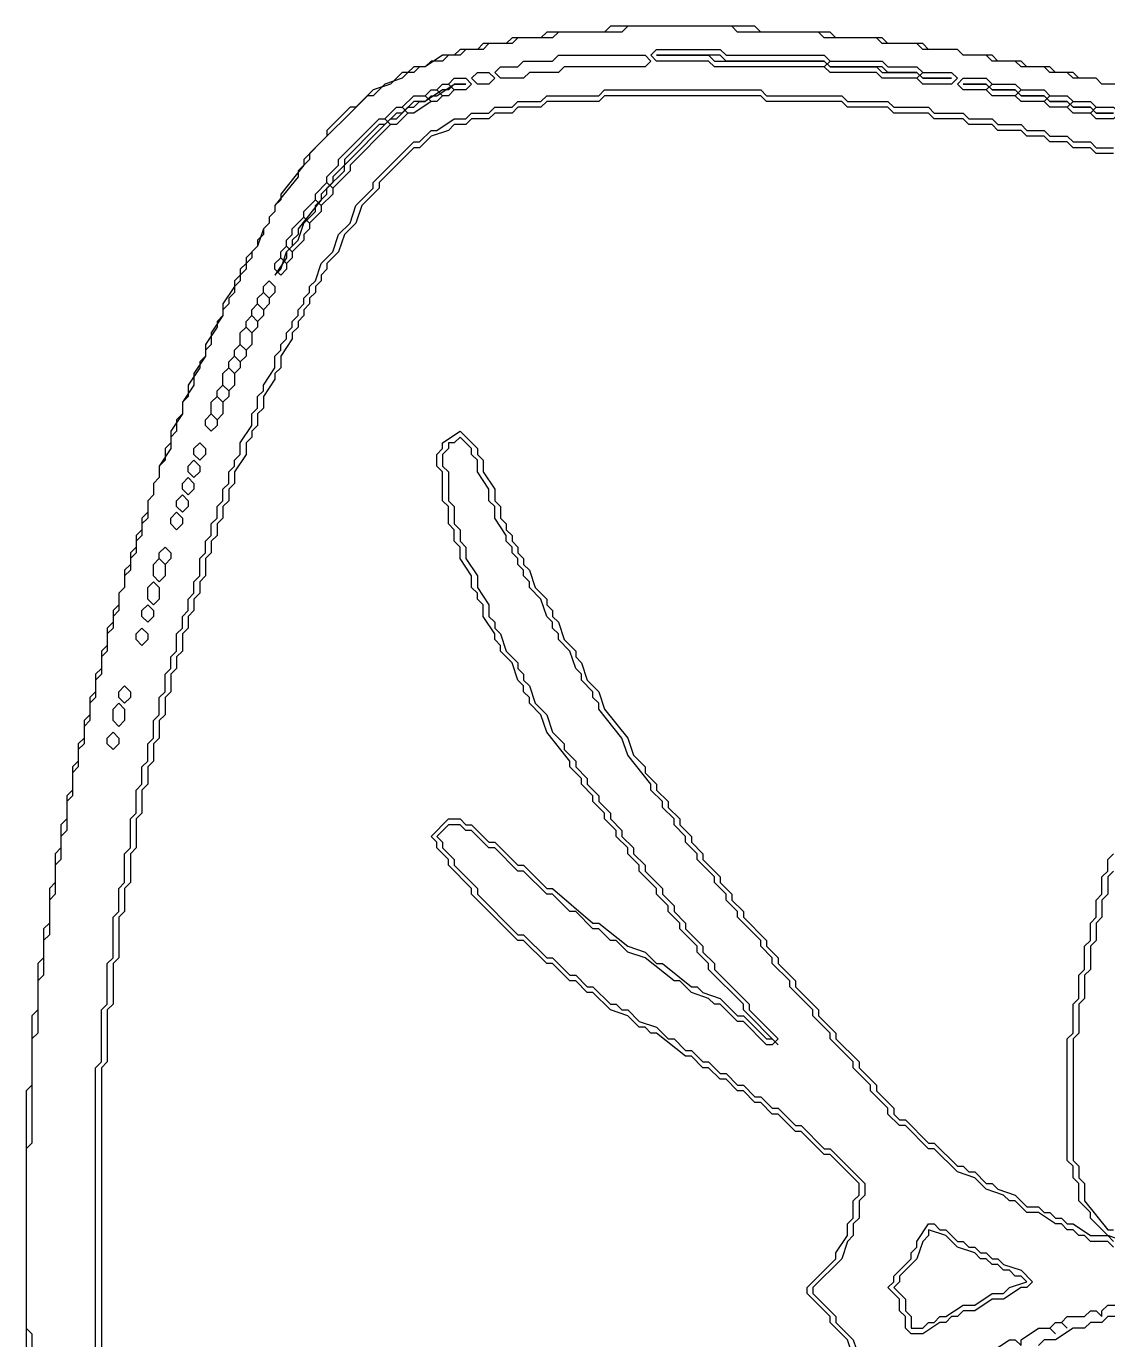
# Model space of a CAD drawing. Header units: millimetres. Extents: x 2 to 58.7, y 4.1 to 84.
# Drawn here: x 18.79 to 30.12, y 70.24 to 84 of the extents above; entities that cross this region are included whole.
import ezdxf

# ---------------------------------------------------------------- set-up
doc = ezdxf.new("R2010")
doc.units = ezdxf.units.MM
for name, color, linetype, true_color in [('CUT_OUTER', 1, 'Continuous', 0xa7a7a7), ('FILL_HAIR', 4, 'Continuous', 0x905530), ('FILL_WHITE', 3, 'Continuous', 0xf5f3f0), ('RAISED_METAL', 6, 'Continuous', 0xa7a7a7)]:
    doc.layers.add(name, color=color, linetype=linetype, true_color=true_color)

msp = doc.modelspace()

# ---------------------------------------------------------------- linework, layer by layer
at = {"layer": 'CUT_OUTER'}
msp.add_lwpolyline([(30.239, 83.394), (30.057, 83.394), (29.997, 83.455), (29.815, 83.455), (29.754, 83.515), (29.572, 83.515), (29.512, 83.576), (29.269, 83.576), (29.209, 83.636), (28.966, 83.636), (28.906, 83.697), (28.603, 83.697), (28.542, 83.758), (28.239, 83.758), (28.179, 83.818), (27.815, 83.818), (27.754, 83.879), (27.27, 83.879), (27.209, 83.939), (26.482, 83.939), (26.421, 84), (24.906, 84), (24.846, 83.939), (24.24, 83.939), (24.179, 83.879), (23.876, 83.879), (23.816, 83.818), (23.573, 83.818), (23.513, 83.758), (23.331, 83.758), (23.27, 83.697), (23.149, 83.697), (22.967, 83.576), (22.846, 83.576), (22.785, 83.515), (22.725, 83.515), (22.604, 83.394), (22.422, 83.333), (22.24, 83.152), (22.179, 83.152), (21.937, 82.909), (21.937, 82.848), (21.695, 82.606), (21.695, 82.545), (21.452, 82.242), (21.452, 82.182), (21.392, 82.121), (21.392, 82.061), (21.331, 82), (21.331, 81.939), (21.27, 81.879), (21.21, 81.697), (21.089, 81.576), (21.089, 81.515), (21.028, 81.455), (21.028, 81.394), (20.967, 81.333), (20.967, 81.273), (20.846, 81.091), (20.846, 80.97), (20.786, 80.909), (20.786, 80.848), (20.664, 80.667), (20.664, 80.545), (20.604, 80.485), (20.604, 80.424), (20.483, 80.242), (20.483, 80.121), (20.422, 80.061), (20.422, 79.939), (20.301, 79.758), (20.301, 79.636), (20.24, 79.576), (20.24, 79.455), (20.18, 79.394), (20.18, 79.273), (20.119, 79.212), (20.119, 79.091), (20.058, 79.03), (20.058, 78.909), (19.998, 78.848), (19.998, 78.727), (19.937, 78.667), (19.937, 78.545), (19.877, 78.485), (19.877, 78.364), (19.816, 78.303), (19.816, 78.121), (19.755, 78.061), (19.755, 77.939), (19.695, 77.879), (19.695, 77.758), (19.634, 77.697), (19.634, 77.515), (19.574, 77.455), (19.574, 77.273), (19.513, 77.212), (19.513, 77.03), (19.452, 76.97), (19.452, 76.788), (19.392, 76.727), (19.392, 76.545), (19.331, 76.485), (19.331, 76.303), (19.271, 76.242), (19.271, 76), (19.21, 75.939), (19.21, 75.697), (19.149, 75.636), (19.149, 75.394), (19.089, 75.333), (19.089, 75.03), (19.028, 74.97), (19.028, 74.606), (18.968, 74.545), (18.968, 74.242), (18.907, 74.182), (18.907, 73.697), (18.846, 73.636), (18.846, 72.909), (18.786, 72.848), (18.786, 69.697)], dxfattribs=at)
at = {"layer": 'FILL_HAIR'}
msp.add_lwpolyline([(30.36, 70.485), (30.118, 70.485), (30.057, 70.424), (29.936, 70.424), (29.875, 70.364), (29.754, 70.364), (29.572, 70.242), (29.451, 70.242), (29.391, 70.182)], dxfattribs=at)
at = {"layer": 'FILL_WHITE'}
for points in [[(25.391, 83.697), (25.936, 83.697), (25.997, 83.636), (27.148, 83.636), (27.209, 83.576), (27.694, 83.576), (27.754, 83.515), (28.118, 83.515), (28.179, 83.455), (28.482, 83.455), (28.179, 83.455), (28.118, 83.515), (27.815, 83.515), (27.754, 83.576), (27.209, 83.576), (27.148, 83.636), (26.118, 83.636), (26.058, 83.697)], [(23.391, 83.394), (23.27, 83.394), (23.21, 83.333), (23.149, 83.333), (22.967, 83.212), (22.846, 83.212), (22.725, 83.091), (22.664, 83.091), (22.543, 82.97), (22.482, 82.97), (22.119, 82.606), (22.119, 82.545), (21.998, 82.424), (21.998, 82.364), (21.876, 82.242), (21.876, 82.182), (21.634, 81.879), (21.634, 81.818), (21.573, 81.758), (21.573, 81.697), (21.513, 81.636), (21.513, 81.576), (21.392, 81.394), (21.452, 81.455), (21.513, 81.636), (21.634, 81.758), (21.695, 81.939), (21.816, 82.061), (21.816, 82.121), (21.937, 82.242), (21.937, 82.303), (22.119, 82.485), (22.119, 82.545), (22.604, 83.03), (22.664, 83.03), (22.785, 83.152), (22.846, 83.152), (22.907, 83.212), (22.967, 83.212), (23.028, 83.273), (23.088, 83.273), (23.27, 83.394)], [(27.876, 70.788), (27.997, 70.667), (27.997, 70.545), (28.057, 70.485), (28.057, 70.364), (28.179, 70.364), (28.239, 70.424), (28.3, 70.424), (28.36, 70.485), (28.421, 70.485), (28.603, 70.606), (28.724, 70.606), (28.906, 70.727), (29.027, 70.727), (29.088, 70.788), (29.269, 70.848), (29.209, 70.909), (29.148, 70.909), (29.088, 70.97), (29.027, 70.97), (28.966, 71.03), (28.906, 71.03), (28.845, 71.091), (28.785, 71.091), (28.724, 71.152), (28.542, 71.212), (28.421, 71.333), (28.239, 71.394), (28.239, 71.333), (28.179, 71.273), (28.118, 71.091), (27.936, 70.909), (27.936, 70.848)]]:
    msp.add_lwpolyline(points, close=True, dxfattribs=at)
for points in [[(30.178, 83.091), (29.997, 83.091), (29.936, 83.152), (29.754, 83.152), (29.694, 83.212), (29.512, 83.212), (29.451, 83.273), (29.209, 83.273), (29.148, 83.333), (28.906, 83.333), (28.845, 83.394), (28.603, 83.394), (28.845, 83.394), (28.906, 83.333), (29.148, 83.333), (29.209, 83.273), (29.451, 83.273), (29.512, 83.212), (29.694, 83.212), (29.754, 83.152), (29.936, 83.152), (29.997, 83.091), (30.178, 83.091)], [(30.178, 82.667), (29.997, 82.667), (29.936, 82.727), (29.754, 82.727), (29.694, 82.788), (29.512, 82.788), (29.451, 82.848), (29.269, 82.848), (29.209, 82.909), (28.966, 82.909), (28.906, 82.97), (28.663, 82.97), (28.603, 83.03), (28.3, 83.03), (28.239, 83.091), (27.876, 83.091), (27.815, 83.152), (27.391, 83.152), (27.33, 83.212), (26.542, 83.212), (26.482, 83.273), (24.846, 83.273), (24.785, 83.212), (24.24, 83.212), (24.179, 83.152), (23.937, 83.152), (23.876, 83.091), (23.694, 83.091), (23.634, 83.03), (23.452, 83.03), (23.391, 82.97), (23.27, 82.97), (23.21, 82.909), (23.028, 82.848), (22.907, 82.727), (22.846, 82.727), (22.482, 82.364), (22.482, 82.303), (22.301, 82.121), (22.24, 81.939), (22.119, 81.818), (22.058, 81.636), (21.937, 81.515), (21.937, 81.455), (21.876, 81.394), (21.876, 81.333), (21.816, 81.273), (21.816, 81.212), (21.755, 81.152), (21.755, 81.091), (21.695, 81.03), (21.695, 80.97), (21.634, 80.909), (21.634, 80.848), (21.573, 80.788), (21.573, 80.727), (21.452, 80.545), (21.452, 80.424), (21.392, 80.364), (21.392, 80.303), (21.27, 80.121), (21.27, 80), (21.21, 79.939), (21.21, 79.818), (21.149, 79.758), (21.149, 79.697), (21.089, 79.636), (21.089, 79.515), (20.967, 79.333), (20.967, 79.212), (20.907, 79.152), (20.907, 79.03), (20.846, 78.97), (20.846, 78.848), (20.786, 78.788), (20.786, 78.667), (20.725, 78.606), (20.725, 78.485), (20.664, 78.424), (20.664, 78.242), (20.604, 78.182), (20.604, 78.061), (20.543, 78), (20.543, 77.879), (20.483, 77.818), (20.483, 77.697), (20.422, 77.636), (20.422, 77.455), (20.361, 77.394), (20.361, 77.273), (20.301, 77.212), (20.301, 77.03), (20.24, 76.97), (20.24, 76.788), (20.18, 76.727), (20.18, 76.545), (20.119, 76.485), (20.119, 76.303), (20.058, 76.242), (20.058, 76.061), (19.998, 76), (19.998, 75.758), (19.937, 75.697), (19.937, 75.394), (19.877, 75.333), (19.877, 75.03), (19.816, 74.97), (19.816, 74.727), (19.755, 74.667), (19.755, 74.242), (19.695, 74.182), (19.695, 73.758), (19.634, 73.697), (19.634, 73.152), (19.574, 73.091), (19.574, 69.394)], [(27.451, 70.061), (27.391, 70.242), (27.209, 70.424), (27.209, 70.485), (26.967, 70.727), (26.967, 70.788), (27.27, 71.091), (27.27, 71.152), (27.391, 71.333), (27.391, 71.455), (27.451, 71.515), (27.451, 71.697), (27.512, 71.758), (27.512, 71.879), (27.209, 72.182), (27.148, 72.182), (26.906, 72.424), (26.845, 72.424), (26.664, 72.606), (26.603, 72.606), (26.482, 72.727), (26.421, 72.727), (26.3, 72.848), (26.239, 72.848), (26.118, 72.97), (26.058, 72.97), (25.936, 73.091), (25.876, 73.091), (25.755, 73.212), (25.694, 73.212), (25.391, 73.455), (25.33, 73.455), (25.27, 73.515), (25.209, 73.515), (25.088, 73.636), (24.906, 73.697), (24.724, 73.879), (24.664, 73.879), (24.543, 74), (24.482, 74), (24.3, 74.182), (24.24, 74.182), (23.997, 74.424), (23.937, 74.424), (23.452, 74.909), (23.452, 74.97), (23.21, 75.212), (23.21, 75.273), (23.088, 75.394), (23.088, 75.455), (23.028, 75.515), (23.21, 75.697), (23.331, 75.697), (23.391, 75.636), (23.452, 75.636), (23.634, 75.455), (23.694, 75.455), (23.937, 75.212), (23.997, 75.212), (24.24, 74.97), (24.3, 74.97), (24.724, 74.606), (24.785, 74.606), (25.088, 74.364), (25.27, 74.303), (25.391, 74.182), (25.452, 74.182), (25.755, 73.939), (25.815, 73.939), (25.876, 73.879), (26.058, 73.818), (26.239, 73.636), (26.3, 73.636), (26.542, 73.394), (26.603, 73.394), (26.664, 73.333), (26.3, 73.697), (26.3, 73.758), (25.936, 74.121), (25.936, 74.182), (25.815, 74.303), (25.815, 74.364), (25.633, 74.545), (25.633, 74.606), (25.512, 74.727), (25.512, 74.788), (25.391, 74.909), (25.391, 74.97), (25.209, 75.152), (25.209, 75.212), (25.088, 75.333), (25.088, 75.394), (24.967, 75.515), (24.967, 75.576), (24.846, 75.697), (24.846, 75.758), (24.724, 75.879), (24.724, 75.939), (24.603, 76.061), (24.603, 76.121), (24.482, 76.242), (24.482, 76.303), (24.24, 76.606), (24.179, 76.788), (24.058, 76.909), (24.058, 76.97), (23.997, 77.03), (23.997, 77.091), (23.937, 77.152), (23.876, 77.333), (23.755, 77.455), (23.755, 77.515), (23.694, 77.576), (23.694, 77.636), (23.573, 77.818), (23.573, 77.939), (23.513, 78), (23.513, 78.061), (23.452, 78.121), (23.452, 78.242), (23.331, 78.424), (23.331, 78.545), (23.27, 78.606), (23.27, 78.727), (23.21, 78.788), (23.21, 78.97), (23.149, 79.03), (23.149, 79.333), (23.088, 79.394), (23.088, 79.515), (23.149, 79.576), (23.149, 79.636), (23.331, 79.758), (23.513, 79.576), (23.513, 79.515), (23.573, 79.455), (23.573, 79.333), (23.694, 79.152), (23.694, 79.03), (23.755, 78.97), (23.755, 78.848), (23.816, 78.788), (23.816, 78.727), (23.876, 78.667), (23.876, 78.606), (23.937, 78.545), (23.937, 78.485), (23.997, 78.424), (23.997, 78.364), (24.058, 78.303), (24.119, 78.121), (24.24, 78), (24.24, 77.939), (24.3, 77.879), (24.3, 77.818), (24.361, 77.758), (24.421, 77.576), (24.543, 77.455), (24.543, 77.394), (24.603, 77.333), (24.664, 77.152), (24.785, 77.03), (24.846, 76.848), (25.088, 76.545), (25.149, 76.364), (25.27, 76.242), (25.27, 76.182), (25.391, 76.061), (25.391, 76), (25.512, 75.879), (25.512, 75.818), (25.633, 75.697), (25.633, 75.636), (25.755, 75.515), (25.755, 75.455), (25.876, 75.333), (25.876, 75.273), (26.058, 75.091), (26.058, 75.03), (26.179, 74.909), (26.179, 74.848), (26.3, 74.727), (26.3, 74.667), (26.542, 74.424), (26.542, 74.364), (26.664, 74.242), (26.664, 74.182), (26.845, 74), (26.845, 73.939), (27.088, 73.697), (27.088, 73.636), (27.27, 73.455), (27.27, 73.394), (27.512, 73.152), (27.512, 73.091), (27.694, 72.909), (27.694, 72.848), (27.876, 72.667), (27.876, 72.606), (27.936, 72.545), (27.997, 72.545), (28.239, 72.303), (28.3, 72.303), (28.542, 72.061), (28.603, 72.061), (28.663, 72), (28.724, 72), (28.845, 71.879), (28.906, 71.879), (28.966, 71.818), (29.148, 71.758), (29.269, 71.636), (29.391, 71.636), (29.451, 71.576), (29.512, 71.576), (29.572, 71.515), (29.633, 71.515), (29.694, 71.455), (29.754, 71.455), (29.936, 71.333), (30.118, 71.333), (30.178, 71.273)], [(30.3, 71.273), (30.118, 71.333), (29.936, 71.515), (29.936, 71.576), (29.815, 71.697), (29.815, 71.879), (29.754, 71.939), (29.754, 72.061), (29.694, 72.121), (29.694, 73.394), (29.754, 73.455), (29.754, 73.758), (29.815, 73.818), (29.815, 74.061), (29.875, 74.121), (29.875, 74.364), (29.936, 74.424), (29.936, 74.606), (29.997, 74.667), (29.997, 74.848), (30.057, 74.909), (30.057, 75.091), (30.118, 75.152), (30.118, 75.273), (30.178, 75.333)]]:
    msp.add_lwpolyline(points, dxfattribs=at)
at = {"layer": 'RAISED_METAL'}
for points in [[(30.178, 83.394), (30.057, 83.394), (29.997, 83.455), (29.754, 83.455), (29.694, 83.515), (29.512, 83.515), (29.451, 83.576), (29.209, 83.576), (29.148, 83.636), (28.906, 83.636), (28.845, 83.697), (28.603, 83.697), (28.542, 83.758), (28.179, 83.758), (28.118, 83.818), (27.754, 83.818), (27.694, 83.879), (27.148, 83.879), (27.088, 83.939), (26.239, 83.939), (26.179, 84), (25.088, 84), (25.027, 83.939), (24.361, 83.939), (24.3, 83.879), (23.937, 83.879), (23.876, 83.818), (23.634, 83.818), (23.573, 83.758), (23.391, 83.758), (23.331, 83.697), (23.21, 83.697), (23.149, 83.636), (23.028, 83.636), (22.967, 83.576), (22.907, 83.576), (22.846, 83.515), (22.785, 83.515), (22.725, 83.455), (22.543, 83.394), (22.422, 83.273), (22.361, 83.273), (21.755, 82.667), (21.755, 82.606), (21.634, 82.485), (21.634, 82.424), (21.392, 82.121), (21.392, 82.061), (21.331, 82), (21.331, 81.939), (21.27, 81.879), (21.27, 81.818), (21.21, 81.758), (21.21, 81.697), (21.149, 81.636), (21.149, 81.576), (21.089, 81.515), (21.089, 81.455), (21.028, 81.394), (21.028, 81.333), (20.967, 81.273), (20.967, 81.212), (20.907, 81.152), (20.907, 81.091), (20.846, 81.03), (20.846, 80.97), (20.725, 80.788), (20.725, 80.667), (20.664, 80.606), (20.664, 80.545), (20.543, 80.364), (20.543, 80.242), (20.422, 80.061), (20.422, 79.939), (20.361, 79.879), (20.361, 79.758), (20.301, 79.697), (20.301, 79.576), (20.18, 79.394), (20.18, 79.273), (20.119, 79.212), (20.119, 79.091), (20.058, 79.03), (20.058, 78.848), (19.998, 78.788), (19.998, 78.667), (19.937, 78.606), (19.937, 78.485), (19.877, 78.424), (19.877, 78.303), (19.816, 78.242), (19.816, 78.121), (19.755, 78.061), (19.755, 77.879), (19.695, 77.818), (19.695, 77.697), (19.634, 77.636), (19.634, 77.455), (19.574, 77.394), (19.574, 77.212), (19.513, 77.152), (19.513, 76.97), (19.452, 76.909), (19.452, 76.727), (19.392, 76.667), (19.392, 76.485), (19.331, 76.424), (19.331, 76.242), (19.271, 76.182), (19.271, 75.939), (19.21, 75.879), (19.21, 75.576), (19.149, 75.515), (19.149, 75.273), (19.089, 75.212), (19.089, 74.909), (19.028, 74.848), (19.028, 74.485), (18.968, 74.424), (18.968, 74.061), (18.907, 74), (18.907, 73.455), (18.846, 73.394), (18.846, 72.303), (18.786, 72.242), (18.786, 70.364), (18.846, 70.303), (18.846, 69.212)], [(19.513, 69.394), (19.513, 73.091), (19.574, 73.152), (19.574, 73.697), (19.634, 73.758), (19.634, 74.182), (19.695, 74.242), (19.695, 74.667), (19.755, 74.727), (19.755, 74.97), (19.816, 75.03), (19.816, 75.333), (19.877, 75.394), (19.877, 75.697), (19.937, 75.758), (19.937, 76), (19.998, 76.061), (19.998, 76.242), (20.058, 76.303), (20.058, 76.485), (20.119, 76.545), (20.119, 76.727), (20.18, 76.788), (20.18, 76.97), (20.24, 77.03), (20.24, 77.212), (20.301, 77.273), (20.301, 77.394), (20.361, 77.455), (20.361, 77.636), (20.422, 77.697), (20.422, 77.818), (20.483, 77.879), (20.483, 78), (20.543, 78.061), (20.543, 78.182), (20.604, 78.242), (20.604, 78.424), (20.664, 78.485), (20.664, 78.606), (20.725, 78.667), (20.725, 78.788), (20.786, 78.848), (20.786, 78.97), (20.846, 79.03), (20.846, 79.152), (20.907, 79.212), (20.907, 79.333), (20.967, 79.394), (20.967, 79.455), (21.028, 79.515), (21.028, 79.636), (21.149, 79.818), (21.149, 79.939), (21.21, 80), (21.21, 80.121), (21.27, 80.182), (21.27, 80.242), (21.392, 80.424), (21.392, 80.545), (21.452, 80.606), (21.452, 80.667), (21.513, 80.727), (21.513, 80.788), (21.573, 80.848), (21.573, 80.909), (21.634, 80.97), (21.634, 81.03), (21.695, 81.091), (21.695, 81.152), (21.755, 81.212), (21.755, 81.273), (21.816, 81.333), (21.876, 81.515), (21.998, 81.636), (22.058, 81.818), (22.179, 81.939), (22.24, 82.121), (22.422, 82.303), (22.422, 82.364), (22.846, 82.788), (22.907, 82.788), (23.028, 82.909), (23.088, 82.909), (23.27, 83.03), (23.391, 83.03), (23.452, 83.091), (23.634, 83.091), (23.694, 83.152), (23.876, 83.152), (23.937, 83.212), (24.179, 83.212), (24.24, 83.273), (24.785, 83.273), (24.846, 83.333), (26.482, 83.333), (26.542, 83.273), (27.33, 83.273), (27.391, 83.212), (27.815, 83.212), (27.876, 83.152), (28.239, 83.152), (28.3, 83.091), (28.603, 83.091), (28.663, 83.03), (28.906, 83.03), (28.966, 82.97), (29.209, 82.97), (29.269, 82.909), (29.451, 82.909), (29.512, 82.848), (29.694, 82.848), (29.754, 82.788), (29.936, 82.788), (29.997, 82.727), (30.178, 82.727)], [(30.178, 71.212), (30.118, 71.273), (29.936, 71.273), (29.875, 71.333), (29.815, 71.333), (29.754, 71.394), (29.694, 71.394), (29.633, 71.455), (29.572, 71.455), (29.391, 71.576), (29.269, 71.576), (29.148, 71.697), (29.088, 71.697), (29.027, 71.758), (28.845, 71.818), (28.724, 71.939), (28.542, 72), (28.3, 72.242), (28.239, 72.242), (27.997, 72.485), (27.936, 72.485), (27.815, 72.606), (27.815, 72.667), (27.633, 72.848), (27.633, 72.909), (27.451, 73.091), (27.451, 73.152), (27.209, 73.394), (27.209, 73.455), (27.027, 73.636), (27.027, 73.697), (26.785, 73.939), (26.785, 74), (26.603, 74.182), (26.603, 74.242), (26.482, 74.364), (26.482, 74.424), (26.239, 74.667), (26.239, 74.727), (26.118, 74.848), (26.118, 74.909), (25.997, 75.03), (25.997, 75.091), (25.815, 75.273), (25.815, 75.333), (25.694, 75.455), (25.694, 75.515), (25.573, 75.636), (25.573, 75.697), (25.452, 75.818), (25.452, 75.879), (25.33, 76), (25.33, 76.061), (25.088, 76.364), (25.027, 76.545), (24.785, 76.848), (24.785, 76.909), (24.724, 76.97), (24.724, 77.03), (24.603, 77.152), (24.603, 77.212), (24.543, 77.273), (24.482, 77.455), (24.361, 77.576), (24.361, 77.636), (24.3, 77.697), (24.3, 77.758), (24.24, 77.818), (24.179, 78), (24.058, 78.121), (24.058, 78.182), (23.997, 78.242), (23.997, 78.303), (23.937, 78.364), (23.937, 78.424), (23.876, 78.485), (23.876, 78.545), (23.816, 78.606), (23.816, 78.667), (23.694, 78.848), (23.694, 78.97), (23.634, 79.03), (23.634, 79.152), (23.513, 79.333), (23.513, 79.455), (23.452, 79.515), (23.452, 79.576), (23.331, 79.697), (23.27, 79.636), (23.21, 79.636), (23.21, 79.576), (23.149, 79.515), (23.149, 79.394), (23.21, 79.333), (23.21, 79.03), (23.27, 78.97), (23.27, 78.788), (23.331, 78.727), (23.331, 78.606), (23.391, 78.545), (23.391, 78.424), (23.513, 78.242), (23.513, 78.121), (23.634, 77.939), (23.634, 77.818), (23.694, 77.758), (23.694, 77.697), (23.755, 77.636), (23.816, 77.455), (23.937, 77.333), (23.937, 77.273), (23.997, 77.212), (23.997, 77.152), (24.058, 77.091), (24.119, 76.909), (24.24, 76.788), (24.3, 76.606), (24.421, 76.485), (24.421, 76.424), (24.543, 76.303), (24.543, 76.242), (24.664, 76.121), (24.664, 76.061), (24.785, 75.939), (24.785, 75.879), (24.906, 75.758), (24.906, 75.697), (25.027, 75.576), (25.027, 75.515), (25.149, 75.394), (25.149, 75.333), (25.27, 75.212), (25.27, 75.152), (25.452, 74.97), (25.452, 74.909), (25.573, 74.788), (25.573, 74.727), (25.694, 74.606), (25.694, 74.545), (25.876, 74.364), (25.876, 74.303), (25.997, 74.182), (25.997, 74.121), (26.361, 73.758), (26.361, 73.697), (26.664, 73.394), (26.603, 73.333), (26.542, 73.333), (26.3, 73.576), (26.239, 73.576), (26.058, 73.758), (25.997, 73.758), (25.936, 73.818), (25.755, 73.879), (25.633, 74), (25.573, 74), (25.27, 74.242), (25.088, 74.303), (24.967, 74.424), (24.906, 74.424), (24.785, 74.545), (24.724, 74.545), (24.543, 74.727), (24.482, 74.727), (24.3, 74.909), (24.24, 74.909), (23.997, 75.152), (23.937, 75.152), (23.694, 75.394), (23.634, 75.394), (23.452, 75.576), (23.391, 75.576), (23.331, 75.636), (23.21, 75.636), (23.088, 75.515), (23.149, 75.455), (23.149, 75.394), (23.27, 75.273), (23.27, 75.212), (23.513, 74.97), (23.513, 74.909), (23.937, 74.485), (23.997, 74.485), (24.24, 74.242), (24.3, 74.242), (24.482, 74.061), (24.543, 74.061), (24.664, 73.939), (24.724, 73.939), (24.906, 73.758), (24.967, 73.758), (25.027, 73.697), (25.088, 73.697), (25.209, 73.576), (25.391, 73.515), (25.512, 73.394), (25.573, 73.394), (25.694, 73.273), (25.755, 73.273), (25.876, 73.152), (25.936, 73.152), (26.058, 73.03), (26.118, 73.03), (26.239, 72.909), (26.3, 72.909), (26.421, 72.788), (26.482, 72.788), (26.603, 72.667), (26.664, 72.667), (26.845, 72.485), (26.906, 72.485), (27.148, 72.242), (27.209, 72.242), (27.573, 71.879), (27.573, 71.758), (27.512, 71.697), (27.512, 71.515), (27.451, 71.455), (27.451, 71.333), (27.391, 71.273), (27.33, 71.091), (27.027, 70.788), (27.027, 70.727), (27.27, 70.485), (27.27, 70.424), (27.451, 70.242), (27.512, 70.061)], [(30.178, 75.152), (30.118, 75.091), (30.118, 74.909), (30.057, 74.848), (30.057, 74.667), (29.997, 74.606), (29.997, 74.424), (29.936, 74.364), (29.936, 74.121), (29.875, 74.061), (29.875, 73.818), (29.815, 73.758), (29.815, 73.455), (29.754, 73.394), (29.754, 72.121), (29.815, 72.061), (29.815, 71.939), (29.875, 71.879), (29.875, 71.697), (30.118, 71.394), (30.178, 71.394)], [(28.906, 70.121), (29.088, 70.242), (29.148, 70.242), (29.209, 70.182), (29.209, 70.242), (29.391, 70.364), (29.512, 70.364), (29.572, 70.303), (29.512, 70.364), (29.572, 70.424), (29.633, 70.424), (29.694, 70.364), (29.633, 70.424), (29.694, 70.485), (29.875, 70.485), (29.936, 70.545), (29.997, 70.545), (30.057, 70.485), (30.057, 70.545), (30.118, 70.606), (30.3, 70.606)]]:
    msp.add_lwpolyline(points, dxfattribs=at)
for points in [[(23.694, 83.515), (23.755, 83.576), (23.937, 83.576), (23.997, 83.636), (24.3, 83.636), (24.361, 83.697), (25.27, 83.697), (25.33, 83.636), (25.27, 83.576), (24.421, 83.576), (24.361, 83.515), (24.058, 83.515), (23.997, 83.455), (23.755, 83.455)], [(25.33, 83.697), (25.391, 83.758), (26.058, 83.758), (26.118, 83.697), (27.148, 83.697), (27.209, 83.636), (27.148, 83.576), (25.997, 83.576), (25.936, 83.636), (25.391, 83.636)], [(23.452, 83.455), (23.513, 83.515), (23.634, 83.515), (23.694, 83.455), (23.634, 83.394), (23.513, 83.394)], [(27.148, 83.576), (27.209, 83.636), (27.754, 83.636), (27.815, 83.576), (28.118, 83.576), (28.179, 83.515), (28.118, 83.455), (27.754, 83.455), (27.694, 83.515), (27.209, 83.515)], [(28.118, 83.455), (28.179, 83.515), (28.482, 83.515), (28.542, 83.455), (28.482, 83.394), (28.179, 83.394)], [(23.088, 83.333), (23.149, 83.394), (23.21, 83.394), (23.27, 83.333), (23.21, 83.273), (23.149, 83.273)], [(23.21, 83.394), (23.27, 83.455), (23.391, 83.455), (23.452, 83.394), (23.391, 83.333), (23.27, 83.333)], [(28.542, 83.394), (28.603, 83.455), (28.845, 83.455), (28.906, 83.394), (28.845, 83.333), (28.603, 83.333)], [(28.845, 83.333), (28.906, 83.394), (29.148, 83.394), (29.209, 83.333), (29.148, 83.273), (28.906, 83.273)], [(22.725, 83.152), (22.846, 83.273), (22.967, 83.273), (23.028, 83.212), (22.846, 83.091), (22.785, 83.091)], [(22.967, 83.273), (23.028, 83.333), (23.088, 83.333), (23.149, 83.273), (23.088, 83.212), (23.028, 83.212)], [(29.148, 83.273), (29.209, 83.333), (29.451, 83.333), (29.512, 83.273), (29.451, 83.212), (29.209, 83.212)], [(29.451, 83.212), (29.512, 83.273), (29.694, 83.273), (29.754, 83.212), (29.694, 83.152), (29.512, 83.152)], [(22.543, 83.03), (22.664, 83.152), (22.725, 83.152), (22.785, 83.091), (22.664, 82.97), (22.604, 82.97)], [(29.694, 83.152), (29.754, 83.212), (29.936, 83.212), (29.997, 83.152), (29.936, 83.091), (29.754, 83.091)], [(29.936, 83.091), (29.997, 83.152), (30.178, 83.152), (30.239, 83.091), (30.178, 83.03), (29.997, 83.03)], [(22.543, 83.03), (22.604, 82.97), (22.179, 82.545), (22.179, 82.485), (21.998, 82.303), (21.937, 82.364), (21.937, 82.424), (22.058, 82.545), (22.058, 82.606), (22.482, 83.03)], [(21.937, 82.364), (21.998, 82.303), (21.998, 82.242), (21.876, 82.121), (21.816, 82.182), (21.816, 82.242)], [(21.816, 82.182), (21.876, 82.121), (21.876, 82.061), (21.755, 81.939), (21.695, 82), (21.695, 82.061)], [(21.695, 82), (21.755, 81.939), (21.755, 81.879), (21.695, 81.818), (21.695, 81.758), (21.573, 81.636), (21.513, 81.697), (21.513, 81.758), (21.573, 81.818), (21.573, 81.879)], [(21.452, 81.636), (21.513, 81.697), (21.573, 81.636), (21.573, 81.576), (21.513, 81.515), (21.452, 81.576)], [(21.392, 81.515), (21.452, 81.576), (21.513, 81.515), (21.513, 81.455), (21.452, 81.394), (21.392, 81.455)], [(21.27, 81.273), (21.331, 81.333), (21.392, 81.273), (21.392, 81.212), (21.331, 81.152), (21.27, 81.212)], [(21.21, 81.152), (21.27, 81.212), (21.331, 81.152), (21.331, 81.091), (21.27, 81.03), (21.21, 81.091)], [(21.149, 81.03), (21.21, 81.091), (21.27, 81.03), (21.27, 80.97), (21.21, 80.909), (21.149, 80.97)], [(21.089, 80.909), (21.149, 80.97), (21.21, 80.909), (21.21, 80.848), (21.149, 80.788), (21.089, 80.848)], [(21.089, 80.848), (21.149, 80.788), (21.149, 80.667), (21.089, 80.606), (21.028, 80.667), (21.028, 80.788)], [(20.967, 80.606), (21.028, 80.667), (21.089, 80.606), (21.089, 80.545), (21.028, 80.485), (20.967, 80.545)], [(20.907, 80.485), (20.967, 80.545), (21.028, 80.485), (21.028, 80.424), (20.967, 80.364), (20.907, 80.424)], [(20.907, 80.424), (20.967, 80.364), (20.967, 80.242), (20.907, 80.182), (20.846, 80.242), (20.846, 80.364)], [(20.786, 80.182), (20.846, 80.242), (20.907, 80.182), (20.907, 80.121), (20.846, 80.061), (20.786, 80.121)], [(20.786, 80.121), (20.846, 80.061), (20.846, 79.939), (20.786, 79.879), (20.725, 79.939), (20.725, 80.061)], [(20.664, 79.879), (20.725, 79.939), (20.786, 79.879), (20.786, 79.818), (20.725, 79.758), (20.664, 79.818)], [(20.543, 79.576), (20.604, 79.636), (20.664, 79.576), (20.664, 79.515), (20.604, 79.455), (20.543, 79.515)], [(20.483, 79.394), (20.543, 79.455), (20.604, 79.394), (20.604, 79.333), (20.543, 79.273), (20.483, 79.333)], [(20.422, 79.212), (20.483, 79.273), (20.543, 79.212), (20.543, 79.152), (20.483, 79.091), (20.422, 79.152)], [(20.361, 79.03), (20.422, 79.091), (20.483, 79.03), (20.483, 78.97), (20.422, 78.909), (20.361, 78.97)], [(20.301, 78.848), (20.361, 78.909), (20.422, 78.848), (20.422, 78.788), (20.361, 78.727), (20.301, 78.788)], [(20.18, 78.424), (20.24, 78.364), (20.24, 78.242), (20.18, 78.182), (20.119, 78.242), (20.119, 78.364)], [(20.18, 78.485), (20.24, 78.545), (20.301, 78.485), (20.301, 78.424), (20.24, 78.364), (20.18, 78.424)], [(20.119, 78.182), (20.18, 78.121), (20.18, 78), (20.119, 77.939), (20.058, 78), (20.058, 78.121)], [(19.998, 77.879), (20.058, 77.939), (20.119, 77.879), (20.119, 77.818), (20.058, 77.758), (19.998, 77.818)], [(19.937, 77.636), (19.998, 77.697), (20.058, 77.636), (20.058, 77.576), (19.998, 77.515), (19.937, 77.576)], [(19.755, 77.03), (19.816, 77.091), (19.877, 77.03), (19.877, 76.97), (19.816, 76.909), (19.755, 76.97)], [(19.755, 76.909), (19.816, 76.848), (19.816, 76.727), (19.755, 76.667), (19.695, 76.727), (19.695, 76.848)], [(19.634, 76.545), (19.695, 76.606), (19.755, 76.545), (19.755, 76.485), (19.695, 76.424), (19.634, 76.485)], [(27.815, 70.788), (27.876, 70.848), (27.876, 70.909), (28.057, 71.091), (28.057, 71.152), (28.118, 71.212), (28.118, 71.273), (28.239, 71.455), (28.3, 71.455), (28.36, 71.394), (28.421, 71.394), (28.542, 71.273), (28.603, 71.273), (28.663, 71.212), (28.724, 71.212), (28.785, 71.152), (28.845, 71.152), (28.906, 71.091), (28.966, 71.091), (29.027, 71.03), (29.209, 70.97), (29.33, 70.848), (29.269, 70.788), (29.209, 70.788), (29.027, 70.667), (28.906, 70.667), (28.724, 70.545), (28.603, 70.545), (28.542, 70.485), (28.482, 70.485), (28.421, 70.424), (28.36, 70.424), (28.179, 70.303), (28.057, 70.303), (27.997, 70.364), (27.997, 70.485), (27.936, 70.545), (27.936, 70.667)]]:
    msp.add_lwpolyline(points, close=True, dxfattribs=at)

doc.saveas('drawing.dxf')
